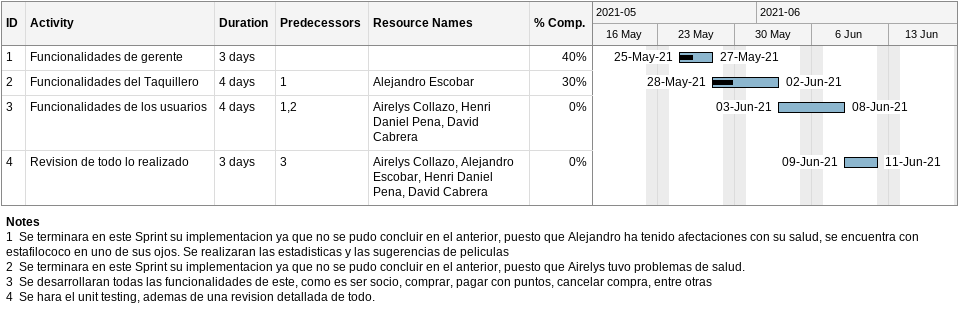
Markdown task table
| ID | Task | Duration | Start | Finish | Predecessors | Resources | % complete |
|---|---|---|---|---|---|---|---|
| 1 | Funcionalidades de gerente | 3d | 2021-05-25 | 2021-05-27 |  |  | 40 |
| 2 | Funcionalidades del Taquillero | 4d | 2021-05-28 | 2021-06-02 | 1 | Alejandro Escobar | 30 |
| 3 | Funcionalidades de los usuarios | 4d | 2021-06-03 | 2021-06-08 | 1, 2 | Airelys Collazo, Henri Daniel Pena, David Cabrera | 0 |
| 4 | Revision de todo lo realizado | 3d | 2021-06-09 | 2021-06-11 | 3 | Airelys Collazo, Alejandro Escobar, Henri Daniel Pena, David Cabrera | 0 |

Notes
- 1: Se terminara en este Sprint su implementacion ya que no se pudo concluir en el anterior, puesto que Alejandro ha tenido afectaciones con su salud, se encuentra con estafilococo en uno de sus ojos. Se realizaran las estadisticas y las sugerencias de peliculas
- 2: Se terminara en este Sprint su implementacion ya que no se pudo concluir en el anterior, puesto que Airelys tuvo problemas de salud.
- 3: Se desarrollaran todas las funcionalidades de este, como es ser socio, comprar, pagar con puntos, cancelar compra, entre otras
- 4: Se hara el unit testing, ademas de una revision detallada de todo.
